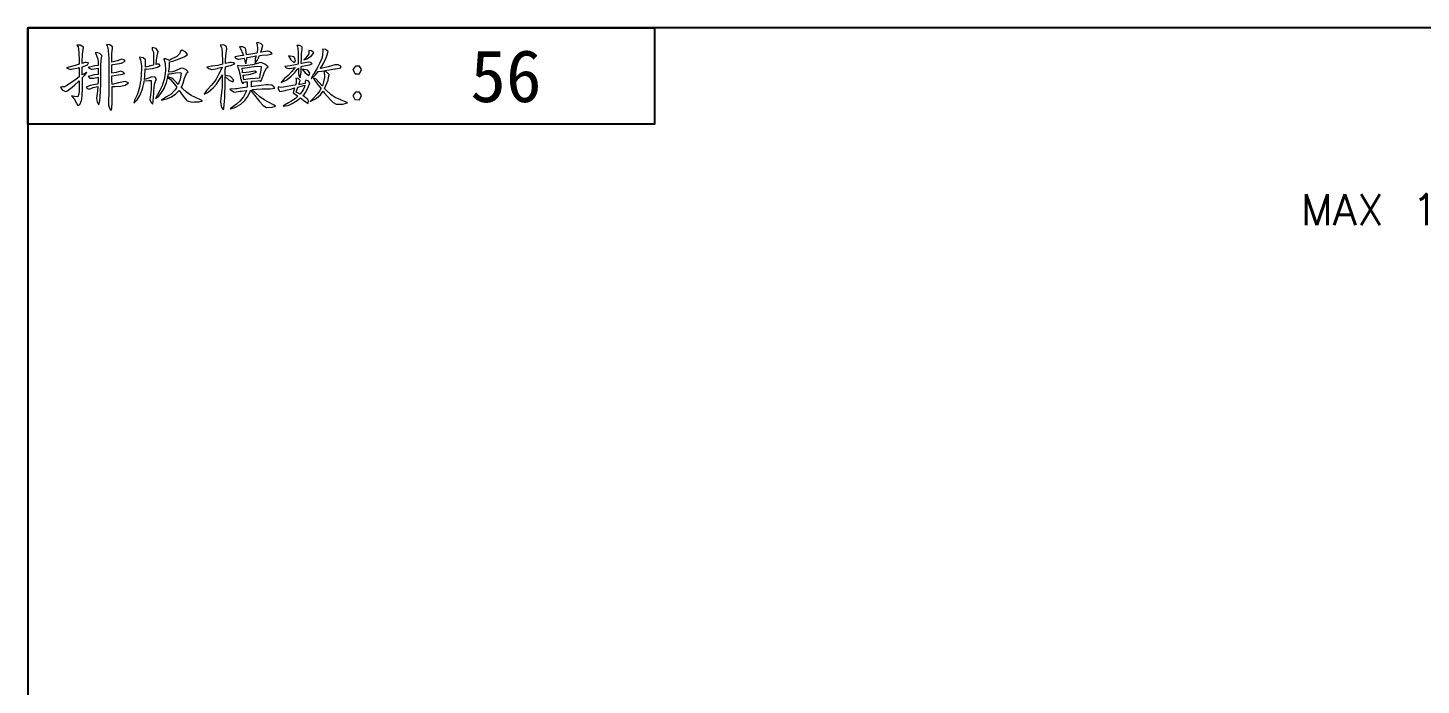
# Model space of a CAD drawing. Header units: millimetres. Extents: x -2138 to 1406, y 307 to 1926.
# Drawn here: x 938.86 to 987.86, y 384.77 to 407.89 of the extents above; entities that cross this region are included whole.
import ezdxf
from ezdxf.enums import TextEntityAlignment as Align

# ---------------------------------------------------------------- set-up
doc = ezdxf.new("R2010")
doc.units = ezdxf.units.MM
doc.header["$LTSCALE"] = 3
doc.layers.add('dim', color=3, linetype='Continuous')
doc.styles.get("Standard").update_dxf_attribs({"font": 'txt.shx'})
doc.styles.add('样式 2', font='simkai_0.ttf')
doc.dimstyles.new('LCDDIM', dxfattribs={"dimtxt": 1.1, "dimasz": 0.88, "dimexe": 0.275, "dimexo": 0.275, "dimgap": 0.22, "dimtad": 0, "dimzin": 0, "dimdsep": 46, "dimtxsty": 'Standard', "dimcen": 2.5, "dimadec": 0, "dimazin": 0, "dimtfac": 1, "dimtofl": 0, "dimtmove": 0, "dimatfit": 0, "dimfxl": 0, "dimarcsym": 0})

# ---------------------------------------------------------------- blocks, each defined once
blk = doc.blocks.new('*D67')
at = {"layer": 'Defpoints', "color": 0}
for p in [(992.694, 401.497), (993.694, 397.537), (992.694, 373.287)]:
    blk.add_point(p, dxfattribs=at)
at = {"layer": 'dim', "color": 0, "lineweight": -2}
for p, q in [((991.814, 401.497), (990.934, 401.497)), ((992.694, 373.562), (992.694, 401.772)), ((993.694, 397.812), (993.694, 401.772)), ((994.574, 401.497), (995.454, 401.497))]:
    blk.add_line(p, q, dxfattribs=at)
at = {"layer": 'dim', "color": 0}
for points in [[(991.814, 401.644), (991.814, 401.35), (992.694, 401.497)], [(994.574, 401.644), (994.574, 401.35), (993.694, 401.497)]]:
    blk.add_solid(points, dxfattribs=at)
at = {"layer": 'dim', "color": 0, "insert": (987.23, 401.497), "char_height": 1.1, "attachment_point": 5}
blk.add_mtext('MAX 1.00', dxfattribs=at)

msp = doc.modelspace()

# ---------------------------------------------------------------- linework, layer by layer
at = {"ltscale": 0.1}
msp.add_lwpolyline([(1082.011, 407.892), (938.863, 407.892), (938.863, 306.666), (1082.011, 306.666)], close=True, dxfattribs=at)
at = {"linetype": 'ByBlock', "ltscale": 0.2}
msp.add_lwpolyline([(938.863, 407.892), (960.904, 407.892), (960.904, 404.505), (938.863, 404.505)], close=True, dxfattribs=at)
at = {"color": 1, "lineweight": 0}
for points in [[(940.481, 405.402), (940.486, 405.397), (940.579, 405.244), (940.621, 405.156), (940.69, 405.193), (940.751, 405.332), (940.76, 405.384), (940.769, 405.523), (940.779, 405.746), (940.779, 406.048), (940.779, 406.136), (940.779, 406.136), (940.788, 406.15), (940.858, 406.216), (940.937, 406.327), (940.923, 406.327), (940.802, 406.257), (940.774, 406.239), (940.774, 406.392), (940.774, 406.522), (940.816, 406.532), (940.955, 406.587), (940.997, 406.657), (940.918, 406.676), (940.872, 406.671), (940.774, 406.643), (940.774, 406.764), (940.779, 406.885), (940.783, 406.968), (940.807, 407.136), (940.821, 407.215), (940.7, 407.285), (940.588, 407.285), (940.63, 407.224), (940.63, 407.219), (940.649, 407.154), (940.658, 407.001), (940.667, 406.759), (940.667, 406.615), (940.523, 406.573), (940.221, 406.485), (940.36, 406.429), (940.398, 406.434), (940.639, 406.485), (940.667, 406.494), (940.667, 406.439), (940.667, 406.285), (940.667, 406.164), (940.56, 406.09), (940.43, 405.992), (940.239, 405.862), (940.16, 405.82), (940.072, 405.82), (940.012, 405.802), (940.072, 405.709), (940.184, 405.653), (940.23, 405.667), (940.421, 405.811), (940.509, 405.886), (940.653, 406.016), (940.667, 406.034), (940.667, 406.006), (940.667, 405.797), (940.662, 405.648), (940.658, 405.569), (940.621, 405.463), (940.5, 405.481), (940.393, 405.504)], [(942.229, 405.992), (942.052, 405.955), (941.824, 405.899), (941.824, 405.96), (941.82, 405.983), (941.815, 406.202), (941.973, 406.225), (942.187, 406.262), (942.261, 406.29), (942.21, 406.336), (942.131, 406.369), (941.973, 406.327), (941.815, 406.295), (941.811, 406.508), (941.811, 406.597), (941.857, 406.601), (942.08, 406.638), (942.154, 406.652), (942.289, 406.717), (942.252, 406.773), (942.168, 406.787), (942.001, 406.736), (941.959, 406.717), (941.811, 406.68), (941.811, 406.704), (941.811, 406.848), (941.811, 406.945), (941.815, 406.992), (941.843, 407.164), (941.843, 407.224), (941.741, 407.294), (941.634, 407.303), (941.652, 407.252), (941.676, 407.196), (941.704, 406.964), (941.704, 406.95), (941.708, 406.81), (941.713, 406.629), (941.713, 406.42), (941.713, 406.169), (941.713, 405.937), (941.713, 405.718), (941.708, 405.542), (941.704, 405.411), (941.699, 405.342), (941.694, 405.174), (941.732, 405.063), (941.783, 404.984), (941.811, 405.072), (941.815, 405.109), (941.824, 405.221), (941.824, 405.397), (941.824, 405.644), (941.824, 405.83), (941.931, 405.834), (942.136, 405.844), (942.28, 405.872), (942.401, 405.96), (942.289, 406.002)], [(945.938, 406.057), (946.068, 405.988), (946.105, 406.057), (945.989, 406.178), (945.943, 406.197), (945.799, 406.22), (945.803, 406.392), (945.808, 406.527), (945.929, 406.555), (945.989, 406.573), (946.138, 406.625), (946.096, 406.666), (946.008, 406.676), (945.966, 406.671), (945.812, 406.638), (945.817, 406.755), (945.817, 406.759), (945.84, 407.015), (945.859, 407.145), (945.85, 407.233), (945.738, 407.294), (945.631, 407.285), (945.659, 407.224), (945.682, 407.178), (945.701, 407.006), (945.71, 406.717), (945.71, 406.615), (945.543, 406.573), (945.352, 406.546), (945.324, 406.541), (945.152, 406.508), (945.222, 406.457), (945.32, 406.429), (945.334, 406.429), (945.538, 406.467), (945.548, 406.471), (945.692, 406.504), (945.659, 406.425), (945.571, 406.248), (945.482, 406.09), (945.436, 406.02), (945.315, 405.862), (945.194, 405.732), (945.148, 405.686), (945.064, 405.56), (945.162, 405.602), (945.218, 405.644), (945.38, 405.779), (945.403, 405.802), (945.496, 405.913), (945.608, 406.081), (945.706, 406.239), (945.701, 406.183), (945.696, 405.992), (945.692, 405.811), (945.673, 405.621), (945.654, 405.411), (945.641, 405.295), (945.636, 405.277), (945.668, 405.095), (945.738, 405.007), (945.757, 405.054), (945.78, 405.314), (945.785, 405.43), (945.794, 405.611), (945.799, 405.811), (945.799, 406.03), (945.799, 406.178)], [(946.496, 406.727), (946.533, 406.625), (946.565, 406.787), (946.561, 406.843), (946.575, 406.848), (946.775, 406.885), (946.891, 406.903), (946.872, 406.834), (946.863, 406.801), (946.854, 406.648), (946.933, 406.745), (946.974, 406.834), (947.007, 406.922), (947.109, 406.931), (947.3, 406.945), (947.458, 406.982), (947.411, 407.043), (947.309, 407.075), (947.286, 407.071), (947.072, 407.034), (947.044, 407.029), (947.054, 407.043), (947.077, 407.113), (947.123, 407.271), (947.063, 407.331), (946.961, 407.373), (946.9, 407.364), (946.923, 407.303), (946.942, 407.145), (946.923, 407.038), (946.914, 407.006), (946.775, 406.978), (946.556, 406.945), (946.552, 406.945), (946.542, 407.052), (946.514, 407.182), (946.426, 407.224), (946.305, 407.224), (946.324, 407.173), (946.338, 407.164), (946.426, 406.982), (946.445, 406.922), (946.333, 406.903), (946.217, 406.885), (946.147, 406.876), (946.166, 406.824), (946.245, 406.787), (946.277, 406.792), (946.468, 406.824)], [(948.15, 406.36), (948.02, 406.22), (947.904, 406.118), (947.867, 406.085), (947.769, 405.969), (947.769, 405.969), (947.946, 406.057), (947.978, 406.076), (948.123, 406.192), (948.262, 406.336), (948.336, 406.425), (948.378, 406.476), (948.387, 406.276), (948.401, 406.188), (948.443, 406.136), (948.443, 406.141), (948.471, 406.327), (948.471, 406.397), (948.476, 406.536), (948.485, 406.536), (948.513, 406.541), (948.773, 406.592), (948.862, 406.625), (948.82, 406.676), (948.736, 406.68), (948.485, 406.638), (948.48, 406.634), (948.476, 406.634), (948.485, 406.797), (948.49, 406.996), (948.513, 407.136), (948.513, 407.224), (948.415, 407.271), (948.322, 407.271), (948.346, 407.224), (948.355, 407.182), (948.369, 407.01), (948.374, 406.717), (948.374, 406.615), (948.281, 406.592), (948.09, 406.559), (947.904, 406.536), (947.946, 406.485), (948.044, 406.467), (948.062, 406.467), (948.206, 406.49), (948.267, 406.499)], [(940.909, 405.802), (940.946, 405.76), (941.016, 405.741), (941.164, 405.793), (941.164, 405.793), (941.327, 405.825), (941.313, 405.672), (941.304, 405.583), (941.276, 405.421), (941.304, 405.281), (941.355, 405.184), (941.397, 405.332), (941.397, 405.337), (941.406, 405.467), (941.415, 405.662), (941.425, 405.918), (941.429, 406.039), (941.429, 406.257), (941.434, 406.443), (941.434, 406.597), (941.439, 406.717), (941.453, 406.866), (941.476, 406.913), (941.406, 406.982), (941.295, 407.024), (941.234, 407.015), (941.267, 406.955), (941.327, 406.787), (941.332, 406.699), (941.332, 406.573), (941.22, 406.559), (940.988, 406.499), (941.095, 406.439), (941.123, 406.439), (941.336, 406.48), (941.336, 406.267), (941.336, 406.248), (941.206, 406.234), (940.988, 406.178), (941.048, 406.118), (941.178, 406.127), (941.336, 406.155), (941.332, 406.02), (941.327, 405.909), (941.243, 405.904), (941.058, 405.862)], [(942.828, 406.011), (942.791, 405.802), (942.745, 405.639), (942.708, 405.542), (942.629, 405.374), (942.587, 405.244), (942.708, 405.365), (942.712, 405.365), (942.805, 405.518), (942.884, 405.709), (942.912, 405.797), (942.954, 405.983), (942.959, 406.025), (943.117, 406.039), (943.196, 406.039), (943.196, 406.039), (943.205, 405.839), (943.196, 405.723), (943.172, 405.542), (943.154, 405.374), (943.196, 405.263), (943.256, 405.212), (943.256, 405.212), (943.275, 405.309), (943.293, 405.593), (943.298, 405.676), (943.321, 405.913), (943.354, 406.02), (943.391, 406.081), (943.335, 406.16), (943.214, 406.169), (943.145, 406.136), (942.963, 406.081), (942.977, 406.188), (942.977, 406.202), (942.991, 406.425), (942.996, 406.457), (943.019, 406.439), (943.242, 406.467), (943.419, 406.508), (943.521, 406.569), (943.475, 406.615), (943.4, 406.611), (943.377, 406.606), (943.386, 406.75), (943.414, 406.903), (943.451, 407.066), (943.372, 407.164), (943.233, 407.201), (943.233, 407.136), (943.284, 407.043), (943.284, 406.996), (943.284, 406.824), (943.284, 406.583), (943.219, 406.569), (943, 406.513), (943.005, 406.587), (943.005, 406.764), (942.917, 406.834), (942.787, 406.857), (942.796, 406.797), (942.819, 406.764), (942.856, 406.546), (942.861, 406.453), (942.852, 406.262), (942.838, 406.057)], [(943.902, 405.565), (943.739, 405.463), (943.698, 405.439), (943.563, 405.351), (943.563, 405.351), (943.739, 405.393), (943.888, 405.453), (944.06, 405.56), (944.176, 405.672), (944.186, 405.686), (944.269, 405.569), (944.325, 405.495), (944.437, 405.351), (944.465, 405.328), (944.646, 405.281), (944.706, 405.286), (944.892, 405.295), (945.004, 405.323), (944.98, 405.342), (944.753, 405.444), (944.604, 405.518), (944.446, 405.625), (944.297, 405.76), (944.26, 405.797), (944.279, 405.83), (944.32, 405.946), (944.376, 406.127), (944.381, 406.146), (944.455, 406.308), (944.506, 406.346), (944.418, 406.429), (944.297, 406.476), (944.228, 406.457), (944.228, 406.457), (944.051, 406.378), (943.949, 406.35), (943.818, 406.336), (943.823, 406.369), (943.842, 406.536), (943.842, 406.555), (943.842, 406.699), (943.963, 406.722), (944.19, 406.806), (944.381, 406.889), (944.478, 406.955), (944.418, 407.034), (944.288, 407.103), (944.228, 407.075), (944.2, 406.973), (944.097, 406.885), (944.079, 406.876), (943.902, 406.787), (943.842, 406.741), (943.842, 406.745), (943.721, 406.806), (943.642, 406.797), (943.67, 406.717), (943.693, 406.643), (943.702, 406.406), (943.688, 406.271), (943.651, 406.081), (943.6, 405.899), (943.595, 405.881), (943.507, 405.686), (943.423, 405.542), (943.354, 405.402), (943.461, 405.481), (943.544, 405.579), (943.651, 405.76), (943.67, 405.797), (943.739, 405.974), (943.786, 406.155), (943.874, 406.076), (944.018, 405.909), (944.042, 405.881), (944.097, 405.806), (944.042, 405.709), (944.037, 405.704)], [(948.113, 406.764), (948.216, 406.676), (948.253, 406.694), (948.276, 406.773), (948.216, 406.876), (948.034, 406.913)], [(948.75, 407.052), (948.741, 406.973), (948.634, 406.843), (948.564, 406.764), (948.671, 406.797), (948.68, 406.801), (948.843, 406.903), (948.922, 407.015), (948.843, 407.085), (948.741, 407.094)], [(949.038, 405.555), (948.908, 405.421), (948.792, 405.304), (948.797, 405.3), (948.978, 405.393), (949.015, 405.416), (949.154, 405.542), (949.243, 405.667), (949.289, 405.611), (949.405, 405.472), (949.494, 405.374), (949.605, 405.263), (949.708, 405.212), (949.726, 405.212), (949.935, 405.212), (950.103, 405.253), (950.093, 405.267), (949.884, 405.351), (949.866, 405.36), (949.675, 405.444), (949.526, 405.542), (949.494, 405.569), (949.364, 405.69), (949.298, 405.76), (949.359, 405.886), (949.419, 406.057), (949.419, 406.076), (949.457, 406.257), (949.452, 406.267), (949.312, 406.387), (949.461, 406.415), (949.656, 406.448), (949.684, 406.453), (949.866, 406.485), (949.866, 406.546), (949.777, 406.597), (949.661, 406.587), (949.419, 406.527), (949.21, 406.471), (949.14, 406.457), (949.187, 406.527), (949.271, 406.666), (949.359, 406.843), (949.382, 406.903), (949.429, 407.066), (949.326, 407.136), (949.229, 407.145), (949.238, 407.094), (949.229, 406.927), (949.196, 406.82), (949.117, 406.638), (949.117, 406.634), (949.038, 406.471), (948.931, 406.299), (948.899, 406.248), (948.829, 406.109), (948.834, 406.109), (948.978, 406.239), (949.071, 406.36), (949.099, 406.36), (949.289, 406.383), (949.289, 406.364), (949.294, 406.146), (949.266, 405.988), (949.224, 405.858), (949.219, 405.848), (949.099, 405.983), (949.001, 406.09), (948.908, 406.118), (948.941, 406.053), (949.089, 405.862), (949.164, 405.765), (949.168, 405.76), (949.131, 405.681)], [(944.088, 405.965), (943.981, 406.081), (943.93, 406.118), (943.791, 406.169), (943.791, 406.169), (943.805, 406.271), (943.865, 406.271), (944.06, 406.308), (944.069, 406.308), (944.246, 406.318), (944.255, 406.295), (944.218, 406.081), (944.209, 406.053), (944.153, 405.904)], [(946.542, 405.653), (946.533, 405.625), (946.445, 405.463), (946.314, 405.314), (946.203, 405.212), (946.068, 405.114), (945.98, 405.044), (945.984, 405.04), (946.175, 405.105), (946.184, 405.109), (946.352, 405.207), (946.496, 405.332), (946.603, 405.476), (946.682, 405.653), (946.686, 405.658), (946.691, 405.695), (946.747, 405.625), (946.877, 405.467), (946.97, 405.351), (947.012, 405.3), (947.133, 405.165), (947.258, 405.095), (947.263, 405.095), (947.458, 405.105), (947.569, 405.133), (947.528, 405.17), (947.3, 405.295), (947.174, 405.365), (947.026, 405.467), (946.872, 405.602), (946.756, 405.718), (946.775, 405.723), (946.909, 405.732), (947.105, 405.746), (947.291, 405.751), (947.402, 405.751), (947.546, 405.769), (947.518, 405.82), (947.439, 405.872), (947.318, 405.89), (947.244, 405.886), (947.063, 405.867), (946.784, 405.83), (946.719, 405.82), (946.723, 405.839), (946.733, 406.016), (946.756, 406.02), (946.937, 406.034), (947.021, 406.039), (947.04, 406.011), (947.067, 406.03), (947.151, 406.239), (947.184, 406.35), (947.258, 406.476), (947.318, 406.518), (947.202, 406.615), (947.063, 406.676), (947.002, 406.657), (946.979, 406.648), (946.765, 406.597), (946.682, 406.578), (946.491, 406.555), (946.37, 406.55), (946.235, 406.569), (946.245, 406.499), (946.268, 406.448), (946.324, 406.229), (946.342, 406.136), (946.384, 405.978), (946.407, 405.941), (946.445, 405.951), (946.449, 405.983), (946.514, 405.992), (946.575, 405.997), (946.579, 405.834), (946.575, 405.802), (946.519, 405.793), (946.324, 405.765), (946.217, 405.751), (946.17, 405.746), (945.966, 405.732), (946.119, 405.63), (946.124, 405.63), (946.324, 405.662), (946.375, 405.667), (946.552, 405.69)], [(946.435, 406.229), (946.468, 406.229), (946.696, 406.267), (946.765, 406.281), (946.9, 406.336), (946.844, 406.369), (946.835, 406.369), (946.644, 406.336), (946.542, 406.322), (946.417, 406.313), (946.417, 406.327), (946.412, 406.355), (946.403, 406.476), (946.435, 406.476), (946.654, 406.508), (946.812, 406.532), (946.961, 406.546), (947.063, 406.536), (947.067, 406.527), (947.04, 406.318), (947.026, 406.234), (947.007, 406.118), (946.858, 406.113), (946.696, 406.099), (946.598, 406.085), (946.454, 406.067), (946.454, 406.09), (946.449, 406.141), (946.431, 406.229)], [(948.611, 406.308), (948.741, 406.22), (948.783, 406.299), (948.704, 406.406), (948.699, 406.406), (948.513, 406.439)], [(950.381, 406.546), (950.293, 406.429), (950.293, 406.425), (950.372, 406.276), (950.53, 406.276), (950.6, 406.429), (950.521, 406.546)], [(948.276, 405.411), (948.113, 405.304), (948.03, 405.253), (947.885, 405.174), (947.839, 405.133), (947.839, 405.133), (948.016, 405.165), (948.164, 405.23), (948.332, 405.332), (948.453, 405.425), (948.564, 405.342), (948.573, 405.332), (948.722, 405.235), (948.731, 405.323), (948.708, 405.374), (948.536, 405.509), (948.583, 405.551), (948.629, 405.616), (948.722, 405.793), (948.783, 405.96), (948.722, 406.03), (948.643, 406.057), (948.62, 406.002), (948.611, 405.932), (948.606, 405.932), (948.434, 405.904), (948.392, 405.899), (948.443, 406.039), (948.374, 406.109), (948.285, 406.127), (948.295, 406.081), (948.295, 405.951), (948.285, 405.913), (948.271, 405.876), (948.174, 405.862), (948.109, 405.848), (947.853, 405.806), (947.755, 405.793), (947.718, 405.811), (947.667, 405.82), (947.667, 405.751), (947.718, 405.662), (947.723, 405.658), (947.918, 405.69), (947.941, 405.7), (948.113, 405.741), (948.239, 405.779), (948.225, 405.732), (948.192, 405.602), (948.313, 405.523), (948.36, 405.49)], [(948.304, 405.63), (948.299, 405.635), (948.36, 405.811), (948.518, 405.848), (948.601, 405.872), (948.592, 405.82), (948.546, 405.714), (948.434, 405.565)], [(950.381, 405.63), (950.293, 405.514), (950.363, 405.374), (950.521, 405.365), (950.6, 405.514), (950.521, 405.63)]]:
    msp.add_lwpolyline(points, close=True, dxfattribs=at)

# ---------------------------------------------------------------- texts
at = {"color": 1, "lineweight": 0, "style": '样式 2'}
msp.add_text('56', height=1.8405, dxfattribs=at).set_placement((955.678, 406.201), align=Align.MIDDLE_CENTER)

# ---------------------------------------------------------------- dimensions: what is measured, and where the dimension line sits
at = {"layer": 'dim'}
dim = msp.add_linear_dim(base=(992.694, 401.497), p1=(993.694, 397.537), p2=(992.694, 373.287), text='MAX <>', dimstyle='LCDDIM', dxfattribs=at)
dim.commit()
dim.dimension.update_dxf_attribs({"geometry": '*D67', "text_midpoint": (987.23, 401.497)})

doc.saveas('drawing.dxf')
